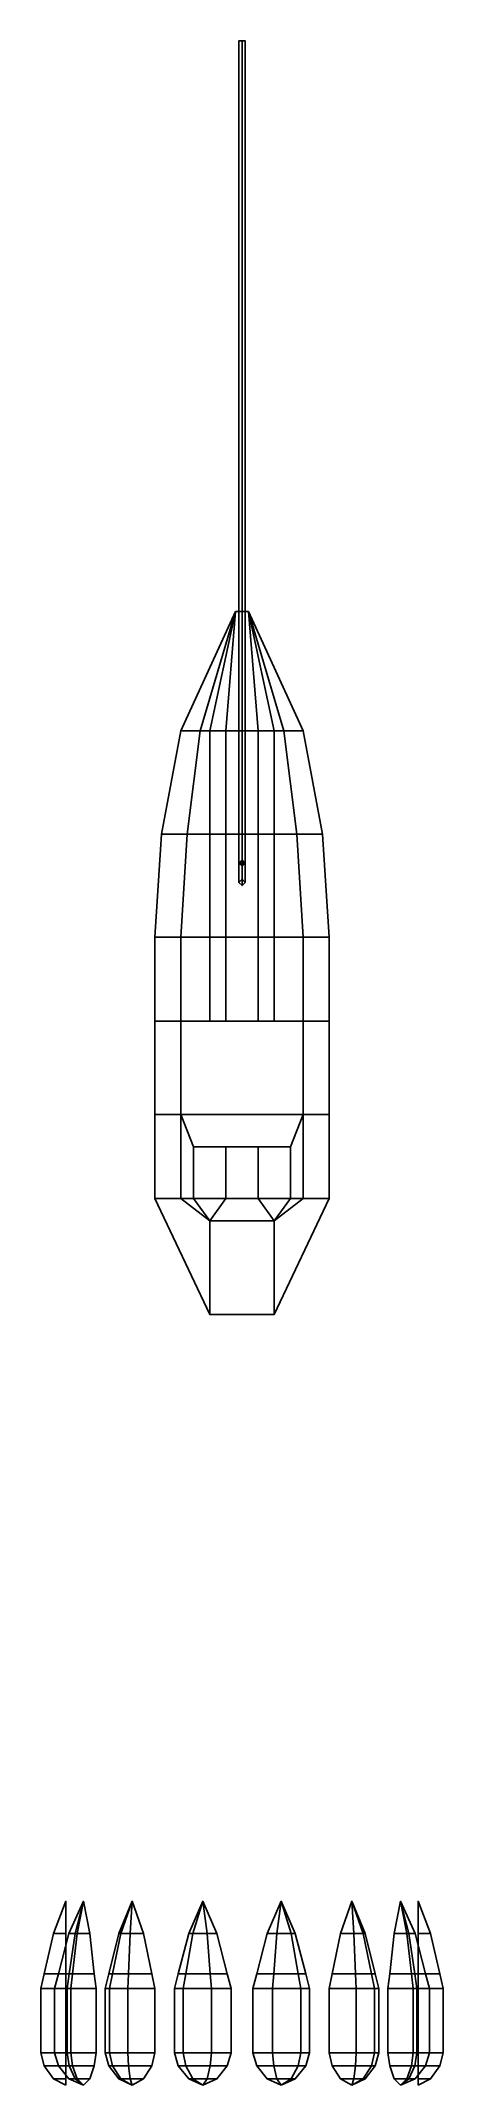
# Model space of a CAD drawing. Extents: x -0.62 to 0.62, y -3.55 to 2.79.
import ezdxf

# ---------------------------------------------------------------- set-up
doc = ezdxf.new("R2010")
doc.units = 0
doc.layers.add('HULL_ADD', color=3, linetype='CONTINUOUS')

msp = doc.modelspace()

# ---------------------------------------------------------------- linework, layer by layer
at = {"layer": 'HULL_ADD'}
for points in [[(0, 0.2372, 1.2201), (-0.01, 0.2298, 1.23), (-0.01, 2.785, 1.3), (0, 2.785, 1.29)], [(-0.01, 0.2298, 1.23), (0, 0.2424, 1.2402), (0, 2.785, 1.31), (-0.01, 2.785, 1.3)], [(0.01, 0.2298, 1.2301), (0, 0.2372, 1.2201), (0, 2.785, 1.29), (0.01, 2.785, 1.3)], [(0, 0.2424, 1.2402), (0.01, 0.2298, 1.2301), (0.01, 2.785, 1.3), (0, 2.785, 1.31)], [(-0.02, 1.015, 0.74), (-0.19, 0.645, 0.71), (-0.13, 0.645, 0.82), (-0.02, 1.015, 0.74)], [(-0.02, 1.015, 0.74), (-0.13, 0.645, 0.82), (-0.1, 0.645, 0.86), (-0.02, 1.015, 0.74)], [(-0.02, 1.015, 0.74), (-0.1, 0.645, 0.86), (-0.05, 0.645, 0.9), (-0.02, 1.015, 0.74)], [(-0.02, 1.015, 0.74), (-0.05, 0.645, 0.9), (0.05, 0.645, 0.9), (0.02, 1.015, 0.74)], [(0.02, 1.015, 0.74), (0.05, 0.645, 0.9), (0.1, 0.645, 0.86), (0.02, 1.015, 0.74)], [(0.02, 1.015, 0.74), (0.13, 0.645, 0.82), (0.19, 0.645, 0.71), (0.02, 1.015, 0.74)], [(0.02, 1.015, 0.74), (0.1, 0.645, 0.86), (0.13, 0.645, 0.82), (0.02, 1.015, 0.74)], [(-0.19, 0.645, 0.71), (-0.25, 0.325, 0.69), (-0.17, 0.325, 0.87), (-0.13, 0.645, 0.82)], [(-0.13, 0.645, 0.82), (-0.17, 0.325, 0.87), (-0.1, 0.325, 0.94), (-0.1, 0.645, 0.86)], [(-0.1, 0.645, 0.86), (-0.1, 0.325, 0.94), (-0.05, 0.325, 1), (-0.05, 0.645, 0.9)], [(-0.05, 0.645, 0.9), (-0.05, 0.325, 1), (0.05, 0.325, 1), (0.05, 0.645, 0.9)], [(0.05, 0.645, 0.9), (0.05, 0.325, 1), (0.1, 0.325, 0.94), (0.1, 0.645, 0.86)], [(0.1, 0.645, 0.86), (0.1, 0.325, 0.94), (0.17, 0.325, 0.87), (0.13, 0.645, 0.82)], [(0.13, 0.645, 0.82), (0.17, 0.325, 0.87), (0.25, 0.325, 0.69), (0.19, 0.645, 0.71)], [(-0.25, 0.325, 0.69), (-0.27, 0.005, 0.67), (-0.19, 0.005, 0.89), (-0.17, 0.325, 0.87)], [(-0.17, 0.325, 0.87), (-0.19, 0.005, 0.89), (-0.1, 0.005, 0.99), (-0.1, 0.325, 0.94)], [(-0.1, 0.325, 0.94), (-0.1, 0.005, 0.99), (-0.05, 0.005, 1.07), (-0.05, 0.325, 1)], [(-0.05, 0.325, 1), (-0.05, 0.005, 1.07), (0.05, 0.005, 1.07), (0.05, 0.325, 1)], [(0.05, 0.325, 1), (0.05, 0.005, 1.07), (0.1, 0.005, 0.99), (0.1, 0.325, 0.94)], [(0.1, 0.325, 0.94), (0.1, 0.005, 0.99), (0.19, 0.005, 0.89), (0.17, 0.325, 0.87)], [(0.17, 0.325, 0.87), (0.19, 0.005, 0.89), (0.27, 0.005, 0.67), (0.25, 0.325, 0.69)], [(0, 0.185, 1.02), (-0.01, 0.175, 1.02), (-0.01, 0.235, 1.25), (0, 0.245, 1.25)], [(-0.01, 0.235, 1.25), (0, 0.225, 1.25), (0.01, 0.235, 1.25), (0, 0.245, 1.25)], [(-0.01, 0.175, 1.02), (0, 0.165, 1.02), (0, 0.225, 1.25), (-0.01, 0.235, 1.25)], [(0.01, 0.175, 1.02), (0, 0.185, 1.02), (0, 0.245, 1.25), (0.01, 0.235, 1.25)], [(0, 0.165, 1.02), (0.01, 0.175, 1.02), (0.01, 0.235, 1.25), (0, 0.225, 1.25)], [(-0.27, 0.005, 0.67), (-0.27, -0.255, 0.67), (-0.19, -0.255, 0.89), (-0.19, 0.005, 0.89)], [(-0.19, 0.005, 0.89), (-0.19, -0.255, 0.89), (-0.1, -0.255, 1.02), (-0.1, 0.005, 0.99)], [(-0.1, 0.005, 0.99), (-0.1, -0.255, 1.02), (-0.05, -0.255, 1.1), (-0.05, 0.005, 1.07)], [(-0.05, 0.005, 1.07), (-0.05, -0.255, 1.1), (0.05, -0.255, 1.1), (0.05, 0.005, 1.07)], [(0.05, 0.005, 1.07), (0.05, -0.255, 1.1), (0.1, -0.255, 1.02), (0.1, 0.005, 0.99)], [(0.1, 0.005, 0.99), (0.1, -0.255, 1.02), (0.19, -0.255, 0.89), (0.19, 0.005, 0.89)], [(0.19, 0.005, 0.89), (0.19, -0.255, 0.89), (0.27, -0.255, 0.67), (0.27, 0.005, 0.67)], [(-0.27, -0.255, 0.67), (-0.27, -0.545, 0.67), (-0.19, -0.545, 0.89), (-0.19, -0.255, 0.89)], [(-0.19, -0.255, 0.89), (-0.19, -0.545, 0.89), (0.19, -0.545, 0.89), (0.19, -0.255, 0.89)], [(-0.1, -0.255, 1.02), (-0.19, -0.255, 0.89), (0.19, -0.255, 0.89), (0.1, -0.255, 1.02)], [(-0.05, -0.255, 1.1), (-0.1, -0.255, 1.02), (0.1, -0.255, 1.02), (0.05, -0.255, 1.1)], [(0.19, -0.255, 0.89), (0.19, -0.545, 0.89), (0.27, -0.545, 0.67), (0.27, -0.255, 0.67)], [(-0.27, -0.545, 0.67), (-0.27, -0.805, 0.67), (-0.19, -0.805, 0.89), (-0.19, -0.545, 0.89)], [(-0.19, -0.545, 0.89), (-0.19, -0.805, 0.89), (-0.15, -0.805, 1), (-0.15, -0.645, 1)], [(-0.19, -0.545, 0.89), (-0.15, -0.645, 1), (0.15, -0.645, 1), (0.19, -0.545, 0.89)], [(0.15, -0.645, 1), (0.15, -0.805, 1), (0.19, -0.805, 0.89), (0.19, -0.545, 0.89)], [(0.19, -0.545, 0.89), (0.19, -0.805, 0.89), (0.27, -0.805, 0.67), (0.27, -0.545, 0.67)], [(-0.15, -0.645, 1), (-0.15, -0.805, 1), (-0.05, -0.805, 1.1), (-0.05, -0.645, 1.1)], [(-0.15, -0.645, 1), (-0.05, -0.645, 1.1), (0.05, -0.645, 1.1), (0.15, -0.645, 1)], [(-0.05, -0.645, 1.1), (-0.05, -0.805, 1.1), (0.05, -0.805, 1.1), (0.05, -0.645, 1.1)], [(0.05, -0.645, 1.1), (0.05, -0.805, 1.1), (0.15, -0.805, 1), (0.15, -0.645, 1)], [(-0.19, -0.805, 0.89), (-0.27, -0.805, 0.67), (-0.1, -1.165, 0.79), (-0.1, -0.875, 1.05)], [(-0.15, -0.805, 1), (-0.19, -0.805, 0.89), (-0.1, -0.875, 1.05), (-0.15, -0.805, 1)], [(-0.05, -0.805, 1.1), (-0.15, -0.805, 1), (-0.1, -0.875, 1.05), (-0.05, -0.805, 1.1)], [(-0.05, -0.805, 1.1), (-0.1, -0.875, 1.05), (0.1, -0.875, 1.05), (0.05, -0.805, 1.1)], [(0.1, -0.875, 1.05), (0.1, -0.875, 1.05), (0.15, -0.805, 1), (0.05, -0.805, 1.1)], [(0.1, -0.875, 1.05), (0.1, -1.165, 0.79), (0.27, -0.805, 0.67), (0.19, -0.805, 0.89)], [(0.1, -0.875, 1.05), (0.1, -0.875, 1.05), (0.19, -0.805, 0.89), (0.15, -0.805, 1)], [(-0.1, -0.875, 1.05), (-0.1, -1.165, 0.79), (0.1, -1.165, 0.79), (0.1, -0.875, 1.05)], [(-0.546, -3.085, 0.045), (-0.546, -2.985), (-0.546, -2.985), (-0.5849, -3.085, 0.0225)], [(-0.5849, -3.085, 0.0225), (-0.546, -2.985), (-0.546, -2.985), (-0.5849, -3.085, -0.0225)], [(-0.5849, -3.085, -0.0225), (-0.546, -2.985), (-0.546, -2.985), (-0.546, -3.085, -0.045)], [(-0.5114, -3.085, -0.1963), (-0.4919, -2.985, -0.2369), (-0.4919, -2.985, -0.2369), (-0.5368, -3.085, -0.2335)], [(-0.5368, -3.085, -0.2335), (-0.4919, -2.985, -0.2369), (-0.4919, -2.985, -0.2369), (-0.5172, -3.085, -0.2741)], [(-0.5172, -3.085, 0.2741), (-0.4919, -2.985, 0.2369), (-0.4919, -2.985, 0.2369), (-0.5368, -3.085, 0.2335)], [(-0.5368, -3.085, 0.2335), (-0.4919, -2.985, 0.2369), (-0.4919, -2.985, 0.2369), (-0.5114, -3.085, 0.1963)], [(-0.5172, -3.085, -0.2741), (-0.4919, -2.985, -0.2369), (-0.4919, -2.985, -0.2369), (-0.4724, -3.085, -0.2774)], [(-0.4724, -3.085, 0.2774), (-0.4919, -2.985, 0.2369), (-0.4919, -2.985, 0.2369), (-0.5172, -3.085, 0.2741)], [(-0.3756, -3.085, -0.3988), (-0.3404, -2.985, -0.4268), (-0.3404, -2.985, -0.4268), (-0.3823, -3.085, -0.4433)], [(-0.3823, -3.085, -0.4433), (-0.3404, -2.985, -0.4268), (-0.3404, -2.985, -0.4268), (-0.3471, -3.085, -0.4713)], [(-0.3471, -3.085, 0.4713), (-0.3404, -2.985, 0.4268), (-0.3404, -2.985, 0.4268), (-0.3823, -3.085, 0.4433)], [(-0.3823, -3.085, 0.4433), (-0.3404, -2.985, 0.4268), (-0.3404, -2.985, 0.4268), (-0.3756, -3.085, 0.3988)], [(-0.3471, -3.085, -0.4713), (-0.3404, -2.985, -0.4268), (-0.3404, -2.985, -0.4268), (-0.3052, -3.085, -0.4549)], [(-0.3052, -3.085, 0.4549), (-0.3404, -2.985, 0.4268), (-0.3404, -2.985, 0.4268), (-0.3471, -3.085, 0.4713)], [(-0.1654, -3.085, -0.5223), (-0.1215, -2.985, -0.5323), (-0.1215, -2.985, -0.5323), (-0.1521, -3.085, -0.5653)], [(-0.1521, -3.085, 0.5653), (-0.1215, -2.985, 0.5323), (-0.1215, -2.985, 0.5323), (-0.1654, -3.085, 0.5223)], [(-0.1521, -3.085, -0.5653), (-0.1215, -2.985, -0.5323), (-0.1215, -2.985, -0.5323), (-0.1082, -3.085, -0.5753)], [(-0.1082, -3.085, 0.5753), (-0.1215, -2.985, 0.5323), (-0.1215, -2.985, 0.5323), (-0.1521, -3.085, 0.5653)], [(-0.1082, -3.085, -0.5753), (-0.1215, -2.985, -0.5323), (-0.1215, -2.985, -0.5323), (-0.0776, -3.085, -0.5423)], [(-0.0776, -3.085, 0.5423), (-0.1215, -2.985, 0.5323), (-0.1215, -2.985, 0.5323), (-0.1082, -3.085, 0.5753)], [(0.0776, -3.085, -0.5423), (0.1215, -2.985, -0.5323), (0.1215, -2.985, -0.5323), (0.1082, -3.085, -0.5753)], [(0.1082, -3.085, 0.5753), (0.1215, -2.985, 0.5323), (0.1215, -2.985, 0.5323), (0.0776, -3.085, 0.5423)], [(0.1082, -3.085, -0.5753), (0.1215, -2.985, -0.5323), (0.1215, -2.985, -0.5323), (0.1521, -3.085, -0.5653)], [(0.1521, -3.085, 0.5653), (0.1215, -2.985, 0.5323), (0.1215, -2.985, 0.5323), (0.1082, -3.085, 0.5753)], [(0.1521, -3.085, -0.5653), (0.1215, -2.985, -0.5323), (0.1215, -2.985, -0.5323), (0.1654, -3.085, -0.5223)], [(0.1654, -3.085, 0.5223), (0.1215, -2.985, 0.5323), (0.1215, -2.985, 0.5323), (0.1521, -3.085, 0.5653)], [(0.3052, -3.085, -0.4549), (0.3404, -2.985, -0.4268), (0.3404, -2.985, -0.4268), (0.3471, -3.085, -0.4713)], [(0.3471, -3.085, 0.4713), (0.3404, -2.985, 0.4268), (0.3404, -2.985, 0.4268), (0.3052, -3.085, 0.4549)], [(0.3471, -3.085, -0.4713), (0.3404, -2.985, -0.4268), (0.3404, -2.985, -0.4268), (0.3823, -3.085, -0.4433)], [(0.3823, -3.085, -0.4433), (0.3404, -2.985, -0.4268), (0.3404, -2.985, -0.4268), (0.3756, -3.085, -0.3988)], [(0.3756, -3.085, 0.3988), (0.3404, -2.985, 0.4268), (0.3404, -2.985, 0.4268), (0.3823, -3.085, 0.4433)], [(0.3823, -3.085, 0.4433), (0.3404, -2.985, 0.4268), (0.3404, -2.985, 0.4268), (0.3471, -3.085, 0.4713)], [(0.4724, -3.085, -0.2774), (0.4919, -2.985, -0.2369), (0.4919, -2.985, -0.2369), (0.5172, -3.085, -0.2741)], [(0.5172, -3.085, 0.2741), (0.4919, -2.985, 0.2369), (0.4919, -2.985, 0.2369), (0.4724, -3.085, 0.2774)], [(0.5172, -3.085, -0.2741), (0.4919, -2.985, -0.2369), (0.4919, -2.985, -0.2369), (0.5368, -3.085, -0.2335)], [(0.5368, -3.085, -0.2335), (0.4919, -2.985, -0.2369), (0.4919, -2.985, -0.2369), (0.5114, -3.085, -0.1963)], [(0.5114, -3.085, 0.1963), (0.4919, -2.985, 0.2369), (0.4919, -2.985, 0.2369), (0.5368, -3.085, 0.2335)], [(0.5368, -3.085, 0.2335), (0.4919, -2.985, 0.2369), (0.4919, -2.985, 0.2369), (0.5172, -3.085, 0.2741)], [(0.546, -3.085, -0.045), (0.546, -2.985), (0.546, -2.985), (0.5849, -3.085, -0.0225)], [(0.5849, -3.085, -0.0225), (0.546, -2.985), (0.546, -2.985), (0.5849, -3.085, 0.0225)], [(0.5849, -3.085, 0.0225), (0.546, -2.985), (0.546, -2.985), (0.546, -3.085, 0.045)], [(-0.546, -3.21, 0.0779), (-0.546, -3.085, 0.045), (-0.5849, -3.085, 0.0225), (-0.6135, -3.21, 0.039)], [(-0.6135, -3.21, 0.039), (-0.5849, -3.085, 0.0225), (-0.5849, -3.085, -0.0225), (-0.6135, -3.21, -0.039)], [(-0.6135, -3.21, -0.039), (-0.5849, -3.085, -0.0225), (-0.546, -3.085, -0.045), (-0.546, -3.21, -0.0779)], [(-0.5257, -3.21, -0.1667), (-0.5114, -3.085, -0.1963), (-0.5368, -3.085, -0.2335), (-0.5696, -3.21, -0.2311)], [(-0.5696, -3.21, -0.2311), (-0.5368, -3.085, -0.2335), (-0.5172, -3.085, -0.2741), (-0.5358, -3.21, -0.3013)], [(-0.5358, -3.21, 0.3013), (-0.5172, -3.085, 0.2741), (-0.5368, -3.085, 0.2335), (-0.5696, -3.21, 0.2311)], [(-0.5696, -3.21, 0.2311), (-0.5368, -3.085, 0.2335), (-0.5114, -3.085, 0.1963), (-0.5257, -3.21, 0.1667)], [(-0.5358, -3.21, -0.3013), (-0.5172, -3.085, -0.2741), (-0.4724, -3.085, -0.2774), (-0.4581, -3.21, -0.3071)], [(-0.4581, -3.21, 0.3071), (-0.4724, -3.085, 0.2774), (-0.5172, -3.085, 0.2741), (-0.5358, -3.21, 0.3013)], [(-0.4013, -3.21, -0.3783), (-0.3756, -3.085, -0.3988), (-0.3823, -3.085, -0.4433), (-0.413, -3.21, -0.4553)], [(-0.413, -3.21, -0.4553), (-0.3823, -3.085, -0.4433), (-0.3471, -3.085, -0.4713), (-0.352, -3.21, -0.5039)], [(-0.352, -3.21, 0.5039), (-0.3471, -3.085, 0.4713), (-0.3823, -3.085, 0.4433), (-0.413, -3.21, 0.4553)], [(-0.413, -3.21, 0.4553), (-0.3823, -3.085, 0.4433), (-0.3756, -3.085, 0.3988), (-0.4013, -3.21, 0.3783)], [(-0.352, -3.21, -0.5039), (-0.3471, -3.085, -0.4713), (-0.3052, -3.085, -0.4549), (-0.2795, -3.21, -0.4754)], [(-0.2795, -3.21, 0.4754), (-0.3052, -3.085, 0.4549), (-0.3471, -3.085, 0.4713), (-0.352, -3.21, 0.5039)], [(-0.1975, -3.21, -0.5149), (-0.1654, -3.085, -0.5223), (-0.1521, -3.085, -0.5653), (-0.1745, -3.21, -0.5894)], [(-0.1745, -3.21, 0.5894), (-0.1521, -3.085, 0.5653), (-0.1654, -3.085, 0.5223), (-0.1975, -3.21, 0.5149)], [(-0.1745, -3.21, -0.5894), (-0.1521, -3.085, -0.5653), (-0.1082, -3.085, -0.5753), (-0.0985, -3.21, -0.6068)], [(-0.0985, -3.21, 0.6068), (-0.1082, -3.085, 0.5753), (-0.1521, -3.085, 0.5653), (-0.1745, -3.21, 0.5894)], [(-0.0985, -3.21, -0.6068), (-0.1082, -3.085, -0.5753), (-0.0776, -3.085, -0.5423), (-0.0455, -3.21, -0.5496)], [(-0.0455, -3.21, 0.5496), (-0.0776, -3.085, 0.5423), (-0.1082, -3.085, 0.5753), (-0.0985, -3.21, 0.6068)], [(0.0455, -3.21, -0.5496), (0.0776, -3.085, -0.5423), (0.1082, -3.085, -0.5753), (0.0985, -3.21, -0.6068)], [(0.0985, -3.21, 0.6068), (0.1082, -3.085, 0.5753), (0.0776, -3.085, 0.5423), (0.0455, -3.21, 0.5496)], [(0.0985, -3.21, -0.6068), (0.1082, -3.085, -0.5753), (0.1521, -3.085, -0.5653), (0.1745, -3.21, -0.5894)], [(0.1745, -3.21, 0.5894), (0.1521, -3.085, 0.5653), (0.1082, -3.085, 0.5753), (0.0985, -3.21, 0.6068)], [(0.1745, -3.21, -0.5894), (0.1521, -3.085, -0.5653), (0.1654, -3.085, -0.5223), (0.1975, -3.21, -0.5149)], [(0.1975, -3.21, 0.5149), (0.1654, -3.085, 0.5223), (0.1521, -3.085, 0.5653), (0.1745, -3.21, 0.5894)], [(0.2795, -3.21, -0.4754), (0.3052, -3.085, -0.4549), (0.3471, -3.085, -0.4713), (0.352, -3.21, -0.5039)], [(0.352, -3.21, 0.5039), (0.3471, -3.085, 0.4713), (0.3052, -3.085, 0.4549), (0.2795, -3.21, 0.4754)], [(0.352, -3.21, -0.5039), (0.3471, -3.085, -0.4713), (0.3823, -3.085, -0.4433), (0.413, -3.21, -0.4553)], [(0.413, -3.21, 0.4553), (0.3823, -3.085, 0.4433), (0.3471, -3.085, 0.4713), (0.352, -3.21, 0.5039)], [(0.413, -3.21, -0.4553), (0.3823, -3.085, -0.4433), (0.3756, -3.085, -0.3988), (0.4013, -3.21, -0.3783)], [(0.4013, -3.21, 0.3783), (0.3756, -3.085, 0.3988), (0.3823, -3.085, 0.4433), (0.413, -3.21, 0.4553)], [(0.4581, -3.21, -0.3071), (0.4724, -3.085, -0.2774), (0.5172, -3.085, -0.2741), (0.5358, -3.21, -0.3013)], [(0.5358, -3.21, 0.3013), (0.5172, -3.085, 0.2741), (0.4724, -3.085, 0.2774), (0.4581, -3.21, 0.3071)], [(0.5696, -3.21, -0.2311), (0.5368, -3.085, -0.2335), (0.5114, -3.085, -0.1963), (0.5257, -3.21, -0.1667)], [(0.5257, -3.21, 0.1667), (0.5114, -3.085, 0.1963), (0.5368, -3.085, 0.2335), (0.5696, -3.21, 0.2311)], [(0.5358, -3.21, -0.3013), (0.5172, -3.085, -0.2741), (0.5368, -3.085, -0.2335), (0.5696, -3.21, -0.2311)], [(0.5696, -3.21, 0.2311), (0.5368, -3.085, 0.2335), (0.5172, -3.085, 0.2741), (0.5358, -3.21, 0.3013)], [(0.546, -3.21, -0.0779), (0.546, -3.085, -0.045), (0.5849, -3.085, -0.0225), (0.6135, -3.21, -0.039)], [(0.6135, -3.21, 0.039), (0.5849, -3.085, 0.0225), (0.546, -3.085, 0.045), (0.546, -3.21, 0.0779)], [(0.6135, -3.21, -0.039), (0.5849, -3.085, -0.0225), (0.5849, -3.085, 0.0225), (0.6135, -3.21, 0.039)], [(-0.546, -3.255, 0.09), (-0.546, -3.21, 0.0779), (-0.6135, -3.21, 0.039), (-0.6239, -3.255, 0.045)], [(-0.6239, -3.255, 0.045), (-0.6135, -3.21, 0.039), (-0.6135, -3.21, -0.039), (-0.6239, -3.255, -0.045)], [(-0.6239, -3.255, -0.045), (-0.6135, -3.21, -0.039), (-0.546, -3.21, -0.0779), (-0.546, -3.255, -0.09)], [(-0.5309, -3.255, -0.1558), (-0.5257, -3.21, -0.1667), (-0.5696, -3.21, -0.2311), (-0.5816, -3.255, -0.2302)], [(-0.5816, -3.255, -0.2302), (-0.5696, -3.21, -0.2311), (-0.5358, -3.21, -0.3013), (-0.5426, -3.255, -0.3112)], [(-0.5426, -3.255, 0.3112), (-0.5358, -3.21, 0.3013), (-0.5696, -3.21, 0.2311), (-0.5816, -3.255, 0.2302)], [(-0.5816, -3.255, 0.2302), (-0.5696, -3.21, 0.2311), (-0.5257, -3.21, 0.1667), (-0.5309, -3.255, 0.1558)], [(-0.5426, -3.255, -0.3112), (-0.5358, -3.21, -0.3013), (-0.4581, -3.21, -0.3071), (-0.4528, -3.255, -0.318)], [(-0.4528, -3.255, 0.318), (-0.4581, -3.21, 0.3071), (-0.5358, -3.21, 0.3013), (-0.5426, -3.255, 0.3112)], [(-0.4108, -3.255, -0.3707), (-0.4013, -3.21, -0.3783), (-0.413, -3.21, -0.4553), (-0.4242, -3.255, -0.4597)], [(-0.4242, -3.255, -0.4597), (-0.413, -3.21, -0.4553), (-0.352, -3.21, -0.5039), (-0.3538, -3.255, -0.5158)], [(-0.3538, -3.255, 0.5158), (-0.352, -3.21, 0.5039), (-0.413, -3.21, 0.4553), (-0.4242, -3.255, 0.4597)], [(-0.4242, -3.255, 0.4597), (-0.413, -3.21, 0.4553), (-0.4013, -3.21, 0.3783), (-0.4108, -3.255, 0.3707)], [(-0.3538, -3.255, -0.5158), (-0.352, -3.21, -0.5039), (-0.2795, -3.21, -0.4754), (-0.27, -3.255, -0.483)], [(-0.27, -3.255, 0.483), (-0.2795, -3.21, 0.4754), (-0.352, -3.21, 0.5039), (-0.3538, -3.255, 0.5158)], [(-0.2092, -3.255, -0.5122), (-0.1975, -3.21, -0.5149), (-0.1745, -3.21, -0.5894), (-0.1827, -3.255, -0.5982)], [(-0.1827, -3.255, 0.5982), (-0.1745, -3.21, 0.5894), (-0.1975, -3.21, 0.5149), (-0.2092, -3.255, 0.5122)], [(-0.1827, -3.255, -0.5982), (-0.1745, -3.21, -0.5894), (-0.0985, -3.21, -0.6068), (-0.095, -3.255, -0.6183)], [(-0.095, -3.255, 0.6183), (-0.0985, -3.21, 0.6068), (-0.1745, -3.21, 0.5894), (-0.1827, -3.255, 0.5982)], [(-0.095, -3.255, -0.6183), (-0.0985, -3.21, -0.6068), (-0.0455, -3.21, -0.5496), (-0.0337, -3.255, -0.5523)], [(-0.0337, -3.255, 0.5523), (-0.0455, -3.21, 0.5496), (-0.0985, -3.21, 0.6068), (-0.095, -3.255, 0.6183)], [(0.0337, -3.255, -0.5523), (0.0455, -3.21, -0.5496), (0.0985, -3.21, -0.6068), (0.095, -3.255, -0.6183)], [(0.095, -3.255, 0.6183), (0.0985, -3.21, 0.6068), (0.0455, -3.21, 0.5496), (0.0337, -3.255, 0.5523)], [(0.095, -3.255, -0.6183), (0.0985, -3.21, -0.6068), (0.1745, -3.21, -0.5894), (0.1827, -3.255, -0.5982)], [(0.1827, -3.255, 0.5982), (0.1745, -3.21, 0.5894), (0.0985, -3.21, 0.6068), (0.095, -3.255, 0.6183)], [(0.1827, -3.255, -0.5982), (0.1745, -3.21, -0.5894), (0.1975, -3.21, -0.5149), (0.2092, -3.255, -0.5122)], [(0.2092, -3.255, 0.5122), (0.1975, -3.21, 0.5149), (0.1745, -3.21, 0.5894), (0.1827, -3.255, 0.5982)], [(0.27, -3.255, -0.483), (0.2795, -3.21, -0.4754), (0.352, -3.21, -0.5039), (0.3538, -3.255, -0.5158)], [(0.3538, -3.255, 0.5158), (0.352, -3.21, 0.5039), (0.2795, -3.21, 0.4754), (0.27, -3.255, 0.483)], [(0.3538, -3.255, -0.5158), (0.352, -3.21, -0.5039), (0.413, -3.21, -0.4553), (0.4242, -3.255, -0.4597)], [(0.4242, -3.255, 0.4597), (0.413, -3.21, 0.4553), (0.352, -3.21, 0.5039), (0.3538, -3.255, 0.5158)], [(0.4242, -3.255, -0.4597), (0.413, -3.21, -0.4553), (0.4013, -3.21, -0.3783), (0.4108, -3.255, -0.3707)], [(0.4108, -3.255, 0.3707), (0.4013, -3.21, 0.3783), (0.413, -3.21, 0.4553), (0.4242, -3.255, 0.4597)], [(0.4528, -3.255, -0.318), (0.4581, -3.21, -0.3071), (0.5358, -3.21, -0.3013), (0.5426, -3.255, -0.3112)], [(0.5426, -3.255, 0.3112), (0.5358, -3.21, 0.3013), (0.4581, -3.21, 0.3071), (0.4528, -3.255, 0.318)], [(0.5816, -3.255, -0.2302), (0.5696, -3.21, -0.2311), (0.5257, -3.21, -0.1667), (0.5309, -3.255, -0.1558)], [(0.5309, -3.255, 0.1558), (0.5257, -3.21, 0.1667), (0.5696, -3.21, 0.2311), (0.5816, -3.255, 0.2302)], [(0.5426, -3.255, -0.3112), (0.5358, -3.21, -0.3013), (0.5696, -3.21, -0.2311), (0.5816, -3.255, -0.2302)], [(0.5816, -3.255, 0.2302), (0.5696, -3.21, 0.2311), (0.5358, -3.21, 0.3013), (0.5426, -3.255, 0.3112)], [(0.546, -3.255, -0.09), (0.546, -3.21, -0.0779), (0.6135, -3.21, -0.039), (0.6239, -3.255, -0.045)], [(0.6239, -3.255, 0.045), (0.6135, -3.21, 0.039), (0.546, -3.21, 0.0779), (0.546, -3.255, 0.09)], [(0.6239, -3.255, -0.045), (0.6135, -3.21, -0.039), (0.6135, -3.21, 0.039), (0.6239, -3.255, 0.045)], [(-0.6239, -3.455, 0.045), (-0.6239, -3.255, 0.045), (-0.6239, -3.255, -0.045), (-0.6239, -3.455, -0.045)], [(-0.6239, -3.455, -0.045), (-0.6239, -3.255, -0.045), (-0.546, -3.255, -0.09), (-0.546, -3.455, -0.09)], [(-0.546, -3.455, 0.09), (-0.546, -3.255, 0.09), (-0.6239, -3.255, 0.045), (-0.6239, -3.455, 0.045)], [(-0.5309, -3.455, -0.1558), (-0.5309, -3.255, -0.1558), (-0.5816, -3.255, -0.2302), (-0.5816, -3.455, -0.2302)], [(-0.5816, -3.455, -0.2302), (-0.5816, -3.255, -0.2302), (-0.5426, -3.255, -0.3112), (-0.5426, -3.455, -0.3112)], [(-0.5816, -3.455, 0.2302), (-0.5816, -3.255, 0.2302), (-0.5309, -3.255, 0.1558), (-0.5309, -3.455, 0.1558)], [(-0.5426, -3.455, 0.3112), (-0.5426, -3.255, 0.3112), (-0.5816, -3.255, 0.2302), (-0.5816, -3.455, 0.2302)], [(-0.5426, -3.455, -0.3112), (-0.5426, -3.255, -0.3112), (-0.4528, -3.255, -0.318), (-0.4528, -3.455, -0.318)], [(-0.4528, -3.455, 0.318), (-0.4528, -3.255, 0.318), (-0.5426, -3.255, 0.3112), (-0.5426, -3.455, 0.3112)], [(-0.4108, -3.455, -0.3707), (-0.4108, -3.255, -0.3707), (-0.4242, -3.255, -0.4597), (-0.4242, -3.455, -0.4597)], [(-0.4242, -3.455, -0.4597), (-0.4242, -3.255, -0.4597), (-0.3538, -3.255, -0.5158), (-0.3538, -3.455, -0.5158)], [(-0.4242, -3.455, 0.4597), (-0.4242, -3.255, 0.4597), (-0.4108, -3.255, 0.3707), (-0.4108, -3.455, 0.3707)], [(-0.3538, -3.455, 0.5158), (-0.3538, -3.255, 0.5158), (-0.4242, -3.255, 0.4597), (-0.4242, -3.455, 0.4597)], [(-0.3538, -3.455, -0.5158), (-0.3538, -3.255, -0.5158), (-0.27, -3.255, -0.483), (-0.27, -3.455, -0.483)], [(-0.27, -3.455, 0.483), (-0.27, -3.255, 0.483), (-0.3538, -3.255, 0.5158), (-0.3538, -3.455, 0.5158)], [(-0.2092, -3.455, -0.5122), (-0.2092, -3.255, -0.5122), (-0.1827, -3.255, -0.5982), (-0.1827, -3.455, -0.5982)], [(-0.1827, -3.455, 0.5982), (-0.1827, -3.255, 0.5982), (-0.2092, -3.255, 0.5122), (-0.2092, -3.455, 0.5122)], [(-0.1827, -3.455, -0.5982), (-0.1827, -3.255, -0.5982), (-0.095, -3.255, -0.6183), (-0.095, -3.455, -0.6183)], [(-0.095, -3.455, 0.6183), (-0.095, -3.255, 0.6183), (-0.1827, -3.255, 0.5982), (-0.1827, -3.455, 0.5982)], [(-0.095, -3.455, -0.6183), (-0.095, -3.255, -0.6183), (-0.0337, -3.255, -0.5523), (-0.0337, -3.455, -0.5523)], [(-0.0337, -3.455, 0.5523), (-0.0337, -3.255, 0.5523), (-0.095, -3.255, 0.6183), (-0.095, -3.455, 0.6183)], [(0.0337, -3.455, -0.5523), (0.0337, -3.255, -0.5523), (0.095, -3.255, -0.6183), (0.095, -3.455, -0.6183)], [(0.095, -3.455, 0.6183), (0.095, -3.255, 0.6183), (0.0337, -3.255, 0.5523), (0.0337, -3.455, 0.5523)], [(0.095, -3.455, -0.6183), (0.095, -3.255, -0.6183), (0.1827, -3.255, -0.5982), (0.1827, -3.455, -0.5982)], [(0.1827, -3.455, 0.5982), (0.1827, -3.255, 0.5982), (0.095, -3.255, 0.6183), (0.095, -3.455, 0.6183)], [(0.1827, -3.455, -0.5982), (0.1827, -3.255, -0.5982), (0.2092, -3.255, -0.5122), (0.2092, -3.455, -0.5122)], [(0.2092, -3.455, 0.5122), (0.2092, -3.255, 0.5122), (0.1827, -3.255, 0.5982), (0.1827, -3.455, 0.5982)], [(0.27, -3.455, -0.483), (0.27, -3.255, -0.483), (0.3538, -3.255, -0.5158), (0.3538, -3.455, -0.5158)], [(0.3538, -3.455, 0.5158), (0.3538, -3.255, 0.5158), (0.27, -3.255, 0.483), (0.27, -3.455, 0.483)], [(0.3538, -3.455, -0.5158), (0.3538, -3.255, -0.5158), (0.4242, -3.255, -0.4597), (0.4242, -3.455, -0.4597)], [(0.4242, -3.455, 0.4597), (0.4242, -3.255, 0.4597), (0.3538, -3.255, 0.5158), (0.3538, -3.455, 0.5158)], [(0.4242, -3.455, -0.4597), (0.4242, -3.255, -0.4597), (0.4108, -3.255, -0.3707), (0.4108, -3.455, -0.3707)], [(0.4108, -3.455, 0.3707), (0.4108, -3.255, 0.3707), (0.4242, -3.255, 0.4597), (0.4242, -3.455, 0.4597)], [(0.4528, -3.455, -0.318), (0.4528, -3.255, -0.318), (0.5426, -3.255, -0.3112), (0.5426, -3.455, -0.3112)], [(0.5426, -3.455, 0.3112), (0.5426, -3.255, 0.3112), (0.4528, -3.255, 0.318), (0.4528, -3.455, 0.318)], [(0.5816, -3.455, -0.2302), (0.5816, -3.255, -0.2302), (0.5309, -3.255, -0.1558), (0.5309, -3.455, -0.1558)], [(0.5309, -3.455, 0.1558), (0.5309, -3.255, 0.1558), (0.5816, -3.255, 0.2302), (0.5816, -3.455, 0.2302)], [(0.5426, -3.455, -0.3112), (0.5426, -3.255, -0.3112), (0.5816, -3.255, -0.2302), (0.5816, -3.455, -0.2302)], [(0.5816, -3.455, 0.2302), (0.5816, -3.255, 0.2302), (0.5426, -3.255, 0.3112), (0.5426, -3.455, 0.3112)], [(0.546, -3.455, -0.09), (0.546, -3.255, -0.09), (0.6239, -3.255, -0.045), (0.6239, -3.455, -0.045)], [(0.6239, -3.455, 0.045), (0.6239, -3.255, 0.045), (0.546, -3.255, 0.09), (0.546, -3.455, 0.09)], [(0.6239, -3.455, -0.045), (0.6239, -3.255, -0.045), (0.6239, -3.255, 0.045), (0.6239, -3.455, 0.045)], [(-0.546, -3.495, 0.0779), (-0.546, -3.455, 0.09), (-0.6239, -3.455, 0.045), (-0.6135, -3.495, 0.039)], [(-0.6135, -3.495, 0.039), (-0.6239, -3.455, 0.045), (-0.6239, -3.455, -0.045), (-0.6135, -3.495, -0.039)], [(-0.6135, -3.495, -0.039), (-0.6239, -3.455, -0.045), (-0.546, -3.455, -0.09), (-0.546, -3.495, -0.0779)], [(-0.5257, -3.495, -0.1667), (-0.5309, -3.455, -0.1558), (-0.5816, -3.455, -0.2302), (-0.5696, -3.495, -0.2311)], [(-0.5696, -3.495, -0.2311), (-0.5816, -3.455, -0.2302), (-0.5426, -3.455, -0.3112), (-0.5358, -3.495, -0.3013)], [(-0.5358, -3.495, 0.3013), (-0.5426, -3.455, 0.3112), (-0.5816, -3.455, 0.2302), (-0.5696, -3.495, 0.2311)], [(-0.5696, -3.495, 0.2311), (-0.5816, -3.455, 0.2302), (-0.5309, -3.455, 0.1558), (-0.5257, -3.495, 0.1667)], [(-0.5358, -3.495, -0.3013), (-0.5426, -3.455, -0.3112), (-0.4528, -3.455, -0.318), (-0.4581, -3.495, -0.3071)], [(-0.4581, -3.495, 0.3071), (-0.4528, -3.455, 0.318), (-0.5426, -3.455, 0.3112), (-0.5358, -3.495, 0.3013)], [(-0.4013, -3.495, -0.3783), (-0.4108, -3.455, -0.3707), (-0.4242, -3.455, -0.4597), (-0.413, -3.495, -0.4553)], [(-0.413, -3.495, -0.4553), (-0.4242, -3.455, -0.4597), (-0.3538, -3.455, -0.5158), (-0.352, -3.495, -0.5039)], [(-0.352, -3.495, 0.5039), (-0.3538, -3.455, 0.5158), (-0.4242, -3.455, 0.4597), (-0.413, -3.495, 0.4553)], [(-0.413, -3.495, 0.4553), (-0.4242, -3.455, 0.4597), (-0.4108, -3.455, 0.3707), (-0.4013, -3.495, 0.3783)], [(-0.352, -3.495, -0.5039), (-0.3538, -3.455, -0.5158), (-0.27, -3.455, -0.483), (-0.2795, -3.495, -0.4754)], [(-0.2795, -3.495, 0.4754), (-0.27, -3.455, 0.483), (-0.3538, -3.455, 0.5158), (-0.352, -3.495, 0.5039)], [(-0.1975, -3.495, -0.5149), (-0.2092, -3.455, -0.5122), (-0.1827, -3.455, -0.5982), (-0.1745, -3.495, -0.5894)], [(-0.1745, -3.495, 0.5894), (-0.1827, -3.455, 0.5982), (-0.2092, -3.455, 0.5122), (-0.1975, -3.495, 0.5149)], [(-0.1745, -3.495, -0.5894), (-0.1827, -3.455, -0.5982), (-0.095, -3.455, -0.6183), (-0.0985, -3.495, -0.6068)], [(-0.0985, -3.495, 0.6068), (-0.095, -3.455, 0.6183), (-0.1827, -3.455, 0.5982), (-0.1745, -3.495, 0.5894)], [(-0.0985, -3.495, -0.6068), (-0.095, -3.455, -0.6183), (-0.0337, -3.455, -0.5523), (-0.0455, -3.495, -0.5496)], [(-0.0455, -3.495, 0.5496), (-0.0337, -3.455, 0.5523), (-0.095, -3.455, 0.6183), (-0.0985, -3.495, 0.6068)], [(0.0455, -3.495, -0.5496), (0.0337, -3.455, -0.5523), (0.095, -3.455, -0.6183), (0.0985, -3.495, -0.6068)], [(0.0985, -3.495, 0.6068), (0.095, -3.455, 0.6183), (0.0337, -3.455, 0.5523), (0.0455, -3.495, 0.5496)], [(0.0985, -3.495, -0.6068), (0.095, -3.455, -0.6183), (0.1827, -3.455, -0.5982), (0.1745, -3.495, -0.5894)], [(0.1745, -3.495, 0.5894), (0.1827, -3.455, 0.5982), (0.095, -3.455, 0.6183), (0.0985, -3.495, 0.6068)], [(0.1745, -3.495, -0.5894), (0.1827, -3.455, -0.5982), (0.2092, -3.455, -0.5122), (0.1975, -3.495, -0.5149)], [(0.1975, -3.495, 0.5149), (0.2092, -3.455, 0.5122), (0.1827, -3.455, 0.5982), (0.1745, -3.495, 0.5894)], [(0.2795, -3.495, -0.4754), (0.27, -3.455, -0.483), (0.3538, -3.455, -0.5158), (0.352, -3.495, -0.5039)], [(0.352, -3.495, 0.5039), (0.3538, -3.455, 0.5158), (0.27, -3.455, 0.483), (0.2795, -3.495, 0.4754)], [(0.352, -3.495, -0.5039), (0.3538, -3.455, -0.5158), (0.4242, -3.455, -0.4597), (0.413, -3.495, -0.4553)], [(0.413, -3.495, 0.4553), (0.4242, -3.455, 0.4597), (0.3538, -3.455, 0.5158), (0.352, -3.495, 0.5039)], [(0.413, -3.495, -0.4553), (0.4242, -3.455, -0.4597), (0.4108, -3.455, -0.3707), (0.4013, -3.495, -0.3783)], [(0.4013, -3.495, 0.3783), (0.4108, -3.455, 0.3707), (0.4242, -3.455, 0.4597), (0.413, -3.495, 0.4553)], [(0.4581, -3.495, -0.3071), (0.4528, -3.455, -0.318), (0.5426, -3.455, -0.3112), (0.5358, -3.495, -0.3013)], [(0.5358, -3.495, 0.3013), (0.5426, -3.455, 0.3112), (0.4528, -3.455, 0.318), (0.4581, -3.495, 0.3071)], [(0.5696, -3.495, -0.2311), (0.5816, -3.455, -0.2302), (0.5309, -3.455, -0.1558), (0.5257, -3.495, -0.1667)], [(0.5257, -3.495, 0.1667), (0.5309, -3.455, 0.1558), (0.5816, -3.455, 0.2302), (0.5696, -3.495, 0.2311)], [(0.5358, -3.495, -0.3013), (0.5426, -3.455, -0.3112), (0.5816, -3.455, -0.2302), (0.5696, -3.495, -0.2311)], [(0.5696, -3.495, 0.2311), (0.5816, -3.455, 0.2302), (0.5426, -3.455, 0.3112), (0.5358, -3.495, 0.3013)], [(0.546, -3.495, -0.0779), (0.546, -3.455, -0.09), (0.6239, -3.455, -0.045), (0.6135, -3.495, -0.039)], [(0.6135, -3.495, 0.039), (0.6239, -3.455, 0.045), (0.546, -3.455, 0.09), (0.546, -3.495, 0.0779)], [(0.6135, -3.495, -0.039), (0.6239, -3.455, -0.045), (0.6239, -3.455, 0.045), (0.6135, -3.495, 0.039)], [(-0.546, -3.535, 0.045), (-0.546, -3.495, 0.0779), (-0.6135, -3.495, 0.039), (-0.5849, -3.535, 0.0225)], [(-0.5849, -3.535, 0.0225), (-0.6135, -3.495, 0.039), (-0.6135, -3.495, -0.039), (-0.5849, -3.535, -0.0225)], [(-0.5849, -3.535, -0.0225), (-0.6135, -3.495, -0.039), (-0.546, -3.495, -0.0779), (-0.546, -3.535, -0.045)], [(-0.546, -3.555), (-0.546, -3.535, 0.045), (-0.5849, -3.535, 0.0225), (-0.546, -3.555)], [(-0.546, -3.555), (-0.5849, -3.535, 0.0225), (-0.5849, -3.535, -0.0225), (-0.546, -3.555)], [(-0.546, -3.555), (-0.5849, -3.535, -0.0225), (-0.546, -3.535, -0.045), (-0.546, -3.555)], [(-0.5114, -3.535, -0.1963), (-0.5257, -3.495, -0.1667), (-0.5696, -3.495, -0.2311), (-0.5368, -3.535, -0.2335)], [(-0.5368, -3.535, -0.2335), (-0.5696, -3.495, -0.2311), (-0.5358, -3.495, -0.3013), (-0.5172, -3.535, -0.2741)], [(-0.5172, -3.535, 0.2741), (-0.5358, -3.495, 0.3013), (-0.5696, -3.495, 0.2311), (-0.5368, -3.535, 0.2335)], [(-0.5368, -3.535, 0.2335), (-0.5696, -3.495, 0.2311), (-0.5257, -3.495, 0.1667), (-0.5114, -3.535, 0.1963)], [(-0.4919, -3.555, -0.2369), (-0.5114, -3.535, -0.1963), (-0.5368, -3.535, -0.2335), (-0.4919, -3.555, -0.2369)], [(-0.4919, -3.555, -0.2369), (-0.5368, -3.535, -0.2335), (-0.5172, -3.535, -0.2741), (-0.4919, -3.555, -0.2369)], [(-0.4919, -3.555, 0.2369), (-0.5172, -3.535, 0.2741), (-0.5368, -3.535, 0.2335), (-0.4919, -3.555, 0.2369)], [(-0.4919, -3.555, 0.2369), (-0.5368, -3.535, 0.2335), (-0.5114, -3.535, 0.1963), (-0.4919, -3.555, 0.2369)], [(-0.5172, -3.535, -0.2741), (-0.5358, -3.495, -0.3013), (-0.4581, -3.495, -0.3071), (-0.4724, -3.535, -0.2774)], [(-0.4724, -3.535, 0.2774), (-0.4581, -3.495, 0.3071), (-0.5358, -3.495, 0.3013), (-0.5172, -3.535, 0.2741)], [(-0.4919, -3.555, -0.2369), (-0.5172, -3.535, -0.2741), (-0.4724, -3.535, -0.2774), (-0.4919, -3.555, -0.2369)], [(-0.4919, -3.555, 0.2369), (-0.4724, -3.535, 0.2774), (-0.5172, -3.535, 0.2741), (-0.4919, -3.555, 0.2369)], [(-0.3756, -3.535, -0.3988), (-0.4013, -3.495, -0.3783), (-0.413, -3.495, -0.4553), (-0.3823, -3.535, -0.4433)], [(-0.3823, -3.535, -0.4433), (-0.413, -3.495, -0.4553), (-0.352, -3.495, -0.5039), (-0.3471, -3.535, -0.4713)], [(-0.3471, -3.535, 0.4713), (-0.352, -3.495, 0.5039), (-0.413, -3.495, 0.4553), (-0.3823, -3.535, 0.4433)], [(-0.3823, -3.535, 0.4433), (-0.413, -3.495, 0.4553), (-0.4013, -3.495, 0.3783), (-0.3756, -3.535, 0.3988)], [(-0.3404, -3.555, -0.4268), (-0.3756, -3.535, -0.3988), (-0.3823, -3.535, -0.4433), (-0.3404, -3.555, -0.4268)], [(-0.3404, -3.555, -0.4268), (-0.3823, -3.535, -0.4433), (-0.3471, -3.535, -0.4713), (-0.3404, -3.555, -0.4268)], [(-0.3404, -3.555, 0.4268), (-0.3471, -3.535, 0.4713), (-0.3823, -3.535, 0.4433), (-0.3404, -3.555, 0.4268)], [(-0.3404, -3.555, 0.4268), (-0.3823, -3.535, 0.4433), (-0.3756, -3.535, 0.3988), (-0.3404, -3.555, 0.4268)], [(-0.3471, -3.535, -0.4713), (-0.352, -3.495, -0.5039), (-0.2795, -3.495, -0.4754), (-0.3052, -3.535, -0.4549)], [(-0.3052, -3.535, 0.4549), (-0.2795, -3.495, 0.4754), (-0.352, -3.495, 0.5039), (-0.3471, -3.535, 0.4713)], [(-0.3404, -3.555, -0.4268), (-0.3471, -3.535, -0.4713), (-0.3052, -3.535, -0.4549), (-0.3404, -3.555, -0.4268)], [(-0.3404, -3.555, 0.4268), (-0.3052, -3.535, 0.4549), (-0.3471, -3.535, 0.4713), (-0.3404, -3.555, 0.4268)], [(-0.1654, -3.535, -0.5223), (-0.1975, -3.495, -0.5149), (-0.1745, -3.495, -0.5894), (-0.1521, -3.535, -0.5653)], [(-0.1521, -3.535, 0.5653), (-0.1745, -3.495, 0.5894), (-0.1975, -3.495, 0.5149), (-0.1654, -3.535, 0.5223)], [(-0.1521, -3.535, -0.5653), (-0.1745, -3.495, -0.5894), (-0.0985, -3.495, -0.6068), (-0.1082, -3.535, -0.5753)], [(-0.1082, -3.535, 0.5753), (-0.0985, -3.495, 0.6068), (-0.1745, -3.495, 0.5894), (-0.1521, -3.535, 0.5653)], [(-0.1215, -3.555, -0.5323), (-0.1654, -3.535, -0.5223), (-0.1521, -3.535, -0.5653), (-0.1215, -3.555, -0.5323)], [(-0.1215, -3.555, 0.5323), (-0.1521, -3.535, 0.5653), (-0.1654, -3.535, 0.5223), (-0.1215, -3.555, 0.5323)], [(-0.1215, -3.555, -0.5323), (-0.1521, -3.535, -0.5653), (-0.1082, -3.535, -0.5753), (-0.1215, -3.555, -0.5323)], [(-0.1215, -3.555, 0.5323), (-0.1082, -3.535, 0.5753), (-0.1521, -3.535, 0.5653), (-0.1215, -3.555, 0.5323)], [(-0.1215, -3.555, -0.5323), (-0.1082, -3.535, -0.5753), (-0.0776, -3.535, -0.5423), (-0.1215, -3.555, -0.5323)], [(-0.1215, -3.555, 0.5323), (-0.0776, -3.535, 0.5423), (-0.1082, -3.535, 0.5753), (-0.1215, -3.555, 0.5323)], [(-0.1082, -3.535, -0.5753), (-0.0985, -3.495, -0.6068), (-0.0455, -3.495, -0.5496), (-0.0776, -3.535, -0.5423)], [(-0.0776, -3.535, 0.5423), (-0.0455, -3.495, 0.5496), (-0.0985, -3.495, 0.6068), (-0.1082, -3.535, 0.5753)], [(0.0776, -3.535, -0.5423), (0.0455, -3.495, -0.5496), (0.0985, -3.495, -0.6068), (0.1082, -3.535, -0.5753)], [(0.1082, -3.535, 0.5753), (0.0985, -3.495, 0.6068), (0.0455, -3.495, 0.5496), (0.0776, -3.535, 0.5423)], [(0.1215, -3.555, -0.5323), (0.0776, -3.535, -0.5423), (0.1082, -3.535, -0.5753), (0.1215, -3.555, -0.5323)], [(0.1215, -3.555, 0.5323), (0.1082, -3.535, 0.5753), (0.0776, -3.535, 0.5423), (0.1215, -3.555, 0.5323)], [(0.1082, -3.535, -0.5753), (0.0985, -3.495, -0.6068), (0.1745, -3.495, -0.5894), (0.1521, -3.535, -0.5653)], [(0.1521, -3.535, 0.5653), (0.1745, -3.495, 0.5894), (0.0985, -3.495, 0.6068), (0.1082, -3.535, 0.5753)], [(0.1215, -3.555, -0.5323), (0.1082, -3.535, -0.5753), (0.1521, -3.535, -0.5653), (0.1215, -3.555, -0.5323)], [(0.1215, -3.555, 0.5323), (0.1521, -3.535, 0.5653), (0.1082, -3.535, 0.5753), (0.1215, -3.555, 0.5323)], [(0.1215, -3.555, -0.5323), (0.1521, -3.535, -0.5653), (0.1654, -3.535, -0.5223), (0.1215, -3.555, -0.5323)], [(0.1215, -3.555, 0.5323), (0.1654, -3.535, 0.5223), (0.1521, -3.535, 0.5653), (0.1215, -3.555, 0.5323)], [(0.1521, -3.535, -0.5653), (0.1745, -3.495, -0.5894), (0.1975, -3.495, -0.5149), (0.1654, -3.535, -0.5223)], [(0.1654, -3.535, 0.5223), (0.1975, -3.495, 0.5149), (0.1745, -3.495, 0.5894), (0.1521, -3.535, 0.5653)], [(0.3052, -3.535, -0.4549), (0.2795, -3.495, -0.4754), (0.352, -3.495, -0.5039), (0.3471, -3.535, -0.4713)], [(0.3471, -3.535, 0.4713), (0.352, -3.495, 0.5039), (0.2795, -3.495, 0.4754), (0.3052, -3.535, 0.4549)], [(0.3404, -3.555, -0.4268), (0.3052, -3.535, -0.4549), (0.3471, -3.535, -0.4713), (0.3404, -3.555, -0.4268)], [(0.3404, -3.555, 0.4268), (0.3471, -3.535, 0.4713), (0.3052, -3.535, 0.4549), (0.3404, -3.555, 0.4268)], [(0.3404, -3.555, -0.4268), (0.3471, -3.535, -0.4713), (0.3823, -3.535, -0.4433), (0.3404, -3.555, -0.4268)], [(0.3404, -3.555, -0.4268), (0.3823, -3.535, -0.4433), (0.3756, -3.535, -0.3988), (0.3404, -3.555, -0.4268)], [(0.3404, -3.555, 0.4268), (0.3756, -3.535, 0.3988), (0.3823, -3.535, 0.4433), (0.3404, -3.555, 0.4268)], [(0.3404, -3.555, 0.4268), (0.3823, -3.535, 0.4433), (0.3471, -3.535, 0.4713), (0.3404, -3.555, 0.4268)], [(0.3471, -3.535, -0.4713), (0.352, -3.495, -0.5039), (0.413, -3.495, -0.4553), (0.3823, -3.535, -0.4433)], [(0.3823, -3.535, 0.4433), (0.413, -3.495, 0.4553), (0.352, -3.495, 0.5039), (0.3471, -3.535, 0.4713)], [(0.3823, -3.535, -0.4433), (0.413, -3.495, -0.4553), (0.4013, -3.495, -0.3783), (0.3756, -3.535, -0.3988)], [(0.3756, -3.535, 0.3988), (0.4013, -3.495, 0.3783), (0.413, -3.495, 0.4553), (0.3823, -3.535, 0.4433)], [(0.4724, -3.535, -0.2774), (0.4581, -3.495, -0.3071), (0.5358, -3.495, -0.3013), (0.5172, -3.535, -0.2741)], [(0.5172, -3.535, 0.2741), (0.5358, -3.495, 0.3013), (0.4581, -3.495, 0.3071), (0.4724, -3.535, 0.2774)], [(0.4919, -3.555, -0.2369), (0.4724, -3.535, -0.2774), (0.5172, -3.535, -0.2741), (0.4919, -3.555, -0.2369)], [(0.4919, -3.555, 0.2369), (0.5172, -3.535, 0.2741), (0.4724, -3.535, 0.2774), (0.4919, -3.555, 0.2369)], [(0.4919, -3.555, -0.2369), (0.5172, -3.535, -0.2741), (0.5368, -3.535, -0.2335), (0.4919, -3.555, -0.2369)], [(0.4919, -3.555, -0.2369), (0.5368, -3.535, -0.2335), (0.5114, -3.535, -0.1963), (0.4919, -3.555, -0.2369)], [(0.4919, -3.555, 0.2369), (0.5114, -3.535, 0.1963), (0.5368, -3.535, 0.2335), (0.4919, -3.555, 0.2369)], [(0.4919, -3.555, 0.2369), (0.5368, -3.535, 0.2335), (0.5172, -3.535, 0.2741), (0.4919, -3.555, 0.2369)], [(0.5368, -3.535, -0.2335), (0.5696, -3.495, -0.2311), (0.5257, -3.495, -0.1667), (0.5114, -3.535, -0.1963)], [(0.5114, -3.535, 0.1963), (0.5257, -3.495, 0.1667), (0.5696, -3.495, 0.2311), (0.5368, -3.535, 0.2335)], [(0.5172, -3.535, -0.2741), (0.5358, -3.495, -0.3013), (0.5696, -3.495, -0.2311), (0.5368, -3.535, -0.2335)], [(0.5368, -3.535, 0.2335), (0.5696, -3.495, 0.2311), (0.5358, -3.495, 0.3013), (0.5172, -3.535, 0.2741)], [(0.546, -3.535, -0.045), (0.546, -3.495, -0.0779), (0.6135, -3.495, -0.039), (0.5849, -3.535, -0.0225)], [(0.5849, -3.535, 0.0225), (0.6135, -3.495, 0.039), (0.546, -3.495, 0.0779), (0.546, -3.535, 0.045)], [(0.546, -3.555), (0.546, -3.535, -0.045), (0.5849, -3.535, -0.0225), (0.546, -3.555)], [(0.546, -3.555), (0.5849, -3.535, -0.0225), (0.5849, -3.535, 0.0225), (0.546, -3.555)], [(0.546, -3.555), (0.5849, -3.535, 0.0225), (0.546, -3.535, 0.045), (0.546, -3.555)], [(0.5849, -3.535, -0.0225), (0.6135, -3.495, -0.039), (0.6135, -3.495, 0.039), (0.5849, -3.535, 0.0225)]]:
    msp.add_3dface(points, dxfattribs=at)

doc.saveas('drawing.dxf')
